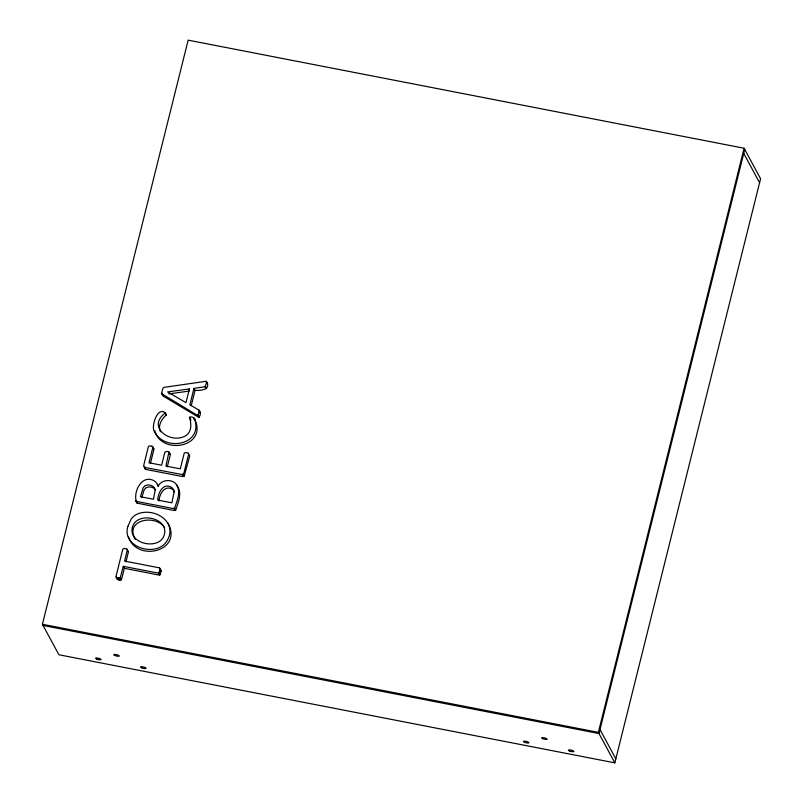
<?xml version="1.0" encoding="UTF-8"?>
<svg xmlns="http://www.w3.org/2000/svg" width="803" height="803" viewBox="0 0 803 803"><rect width="100%" height="100%" fill="white"/><g stroke="black" fill="none" stroke-linecap="round" stroke-linejoin="round"><path stroke-width="1.2" d="M168.951 451.979L165.93 466.071L180.304 468.862L184.198 453.233L185.654 452.46L188.314 453.203L189.709 456.084L184.178 476.229L182.331 476.52L146.507 469.554L144.972 468.601L143.747 465.208L148.414 446.498L149.88 445.785L152.53 446.508L152.851 447.361L149.007 462.779L161.614 465.228L164.906 452.009L167.405 451.406L168.951 451.979L170.296 454.829L167.295 466.844M161.935 393.871L196.434 414.77L198.16 415.151L199.154 410.223L189.879 404.782L193.965 388.391L205.126 386.745L206.632 382.529L205.969 381.325L164.183 387.327L163.019 388.09L161.815 392.215L161.935 393.871L163.481 396.28L198.542 417.229L199.234 417.138L200.168 414.97L200.449 412.712L199.806 411.869M159.988 569.387L159.416 567.851L124.575 561.086L127.346 549.995L127.025 549.122L124.314 548.389L122.809 549.111L115.973 576.524L117.379 579.375L120.129 580.117L121.574 579.385L124.345 568.303L123.271 566.326L158.111 573.091L158.974 572.69L159.988 569.387L161.062 571.365L160.048 574.667L159.175 575.078L124.345 568.303M161.062 571.365L159.817 568.062M163.009 395.849L162.879 394.193M42.418 624.272L188.163 40.15L744.09 148.234L760.582 178.728L614.837 762.85L58.91 654.766L42.418 624.272L598.355 732.356L614.837 762.85M123.271 566.326L120.269 577.829L118.011 578.009L115.983 576.996M141.78 497.619L144.199 489.76L146.005 487.782C149.047 486.146 153.092 486.929 155.34 489.539M150.372 463.572L153.925 449.349L152.53 446.508M125.92 561.959L128.41 551.972L127.025 549.122M159.034 501.012C159.255 494.046 164.786 484.43 172.745 489.378L174.472 491.386M191.244 405.585L195.039 390.368L193.965 388.391M598.355 732.356L744.09 148.234M744.732 149.418L598.998 733.54L43.061 625.457M195.039 390.368C200.87 390.71 211.289 389.716 206.552 381.676M165.157 412.601L165.187 413.043C145.765 427.728 172.173 445.263 186.577 435.156C192.228 430.739 191.054 422.94 189.548 417.078C191.596 416.566 194.567 417.299 194.908 419.808C202.627 445.274 164.876 451.617 154.798 432.185C149.749 426.403 159.476 402.564 166.261 415.021C161.684 419.076 157.498 425.63 160.52 431.783M190.712 420.772L190.622 419.056M143.898 466.623L145.433 467.577L182.331 474.583L183.927 473.017L188.645 454.096L188.314 453.203M135.436 500.55L136.972 501.504L172.796 508.47L174.642 508.179C177.051 500.821 181.608 490.763 175.847 483.707C170.788 478.688 161.072 479.702 158.04 486.477A8.853 8.391 -28.4 0 0 153.453 480.435C140.846 474.232 132.124 494.216 137.052 503.13L173.87 510.447L175.716 510.156C178.125 502.808 182.682 492.751 176.921 485.685M168.7 393.902L189.237 391.081M193.854 419.266L194.477 419.497M127.446 550.768L128.4 551.51M207.626 383.653L205.969 381.325M166.231 414.589L164.796 412.23M117.379 579.375L117.037 578.511M194.928 419.798C207.435 447.251 161.323 455.411 154.859 430.86M153.905 448.877L151.897 446.177M164.645 527.671C155.481 513.759 124.104 519.782 135.305 539.375M170.296 454.368L168.349 451.657M167.747 522.663C183.867 551.45 136.42 562.752 128.42 536.615M743.739 153.433L759.578 182.743M599.992 729.525L615.841 758.845M205.528 386.373L206.592 388.351M205.126 386.745L206.19 388.722M199.154 410.223L200.449 412.712M199.375 411.588L200.449 413.575M198.16 415.151L199.234 417.138M197.478 415.241L198.542 417.229M193.854 417.811L195.35 420.32M189.357 417.419L190.431 419.407M161.734 393.219L162.808 395.206M165.187 413.043L166.261 415.021M183.114 474.242L184.178 476.229M182.331 474.583L183.405 476.57M174.642 508.179L175.716 510.156M173.87 508.52L174.934 510.497M144.44 467.216L145.514 469.203M135.978 501.152L137.052 503.13M160.008 568.544L161.082 570.521M159.365 571.907L160.439 573.884M158.974 572.69L160.048 574.667M158.572 573.061L159.646 575.038M120.269 577.829L121.343 579.806M119.798 578.07L120.872 580.047M119.055 578.13L120.129 580.117M118.011 578.009L119.085 579.987M116.987 577.728L118.061 579.716M144.821 467.185L144.972 468.601M157.278 484.5A8.853 8.391 -28.4 0 1 158.251 485.905M155.21 489.91L153.453 499.245L140.445 496.716L143.125 487.782L144.941 485.805C147.973 484.159 152.018 484.952 154.266 487.551L155.21 489.91M174.1 492.018L171.862 502.829L157.699 500.078C157.98 492.992 163.17 482.222 171.671 487.401L173.408 489.408L174.1 492.018M132.324 527.671C128.339 544.595 160.921 550.717 164.444 534.136C168.489 517.172 135.918 511.109 132.324 527.671M127.848 526.457C121.574 546.933 154.347 557.091 165.729 542.718C179.34 524.279 157.468 508.058 139.642 513.207A14.615 13.862 -28.4 0 0 131.07 519.139L127.848 526.457M189.378 388.933L185.955 402.644L167.626 391.924L189.378 388.933M114.899 655.519A2.841 0.683 14 0 0 119.266 656.051A2.841 0.683 14 0 0 115.401 654.435A2.841 0.683 14 0 0 114.899 655.519M141.669 667.815A2.841 0.683 14 0 0 146.036 668.347A2.841 0.683 14 0 0 142.171 666.731A2.841 0.683 14 0 0 141.669 667.815M96.701 659.072A2.841 0.683 14 0 0 101.068 659.604A2.841 0.683 14 0 0 97.203 657.988A2.841 0.683 14 0 0 96.701 659.072M542.748 738.7A2.841 0.683 14 0 0 547.114 739.232A2.841 0.683 14 0 0 543.26 737.616A2.841 0.683 14 0 0 542.748 738.7M569.518 750.996A2.841 0.683 14 0 0 573.884 751.528A2.841 0.683 14 0 0 570.02 749.912A2.841 0.683 14 0 0 569.518 750.996M524.55 742.253A2.841 0.683 14 0 0 528.916 742.785A2.841 0.683 14 0 0 525.062 741.169A2.841 0.683 14 0 0 524.55 742.253"/></g></svg>
